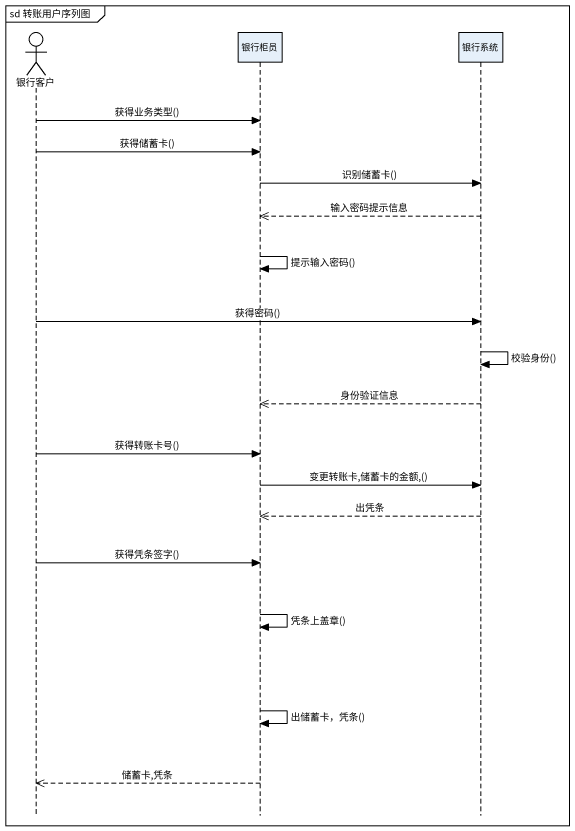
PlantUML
@startuml
mainframe sd 转账用户序列图
hide footbox
actor 银行客户
participant 银行柜员
participant 银行系统

银行客户 -> 银行柜员 : 获得业务类型()
银行客户 -> 银行柜员 : 获得储蓄卡()
银行柜员 -> 银行系统 : 识别储蓄卡()
银行系统 -->> 银行柜员 : 输入密码提示信息
银行柜员 -> 银行柜员 : 提示输入密码()
银行客户 -> 银行系统 : 获得密码()
银行系统 -> 银行系统 : 校验身份()
银行系统 -->> 银行柜员 : 身份验证信息
银行客户 -> 银行柜员 : 获得转账卡号()
银行柜员 -> 银行系统 : 变更转账卡,储蓄卡的金额,()
银行系统 -->> 银行柜员 : 出凭条
银行客户 -> 银行柜员 : 获得凭条签字()
银行柜员 -> 银行柜员 : 凭条上盖章()
银行柜员 -> 银行柜员 : 出储蓄卡，凭条()
银行柜员 -->> 银行客户 : 储蓄卡,凭条
@enduml
